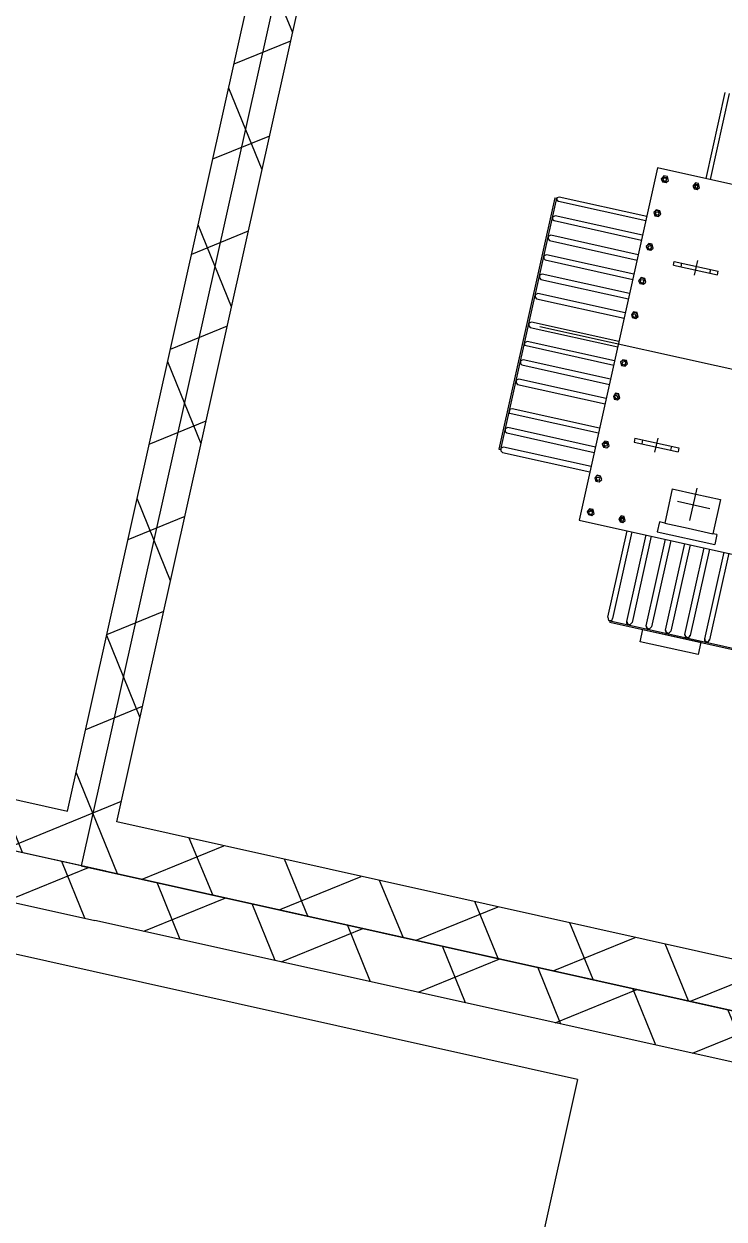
# Model space of a CAD drawing. Extents: x 5370511 to 5386565, y 1010429 to 1053793.
# Drawn here: x 5379780.845 to 5379782.232, y 1039449.932 to 1039452.303 of the extents above; entities that cross this region are included whole.
import ezdxf

# ---------------------------------------------------------------- set-up
doc = ezdxf.new("R2010")
doc.units = 0
doc.layers.get('0').update_dxf_attribs({"linetype": 'CONTINUOUS'})
doc.layers.add('ГП_сооружения', color=7, linetype='CONTINUOUS')
doc.layers.add('ЭС (тонкий)', color=7, linetype='CONTINUOUS', lineweight=25)

# ---------------------------------------------------------------- blocks, each defined once
blk = doc.blocks.new('A$C277B5DBA')
blk.add_line((0, 33.865495398235), (0, -1.151374571691122))
for points in [[(-5.177290551621553, 34.23322146422118), (-5.129478839745644, 34.32855963815383)], [(-5.177290551621553, 30.68098132412837), (-5.177290551621553, 34.23322146422118)], [(-5.129478839745644, 34.32855963815383), (-5.033855415994111, 34.30472509467058)], [(-5.105572983807832, 34.40006326860317), (5.105572983808401, 34.40006326860317)], [(-5.105572983807832, 34.40006326860317), (-5.105572983807832, 34.32855963815383)], [(-5.105572983807832, 34.32855963815383), (5.105572983808401, 34.32855963815383)], [(-5.033855415994111, 34.30472509467058), (-5.009949560055901, 34.23322146422118)], [(-5.009949560055901, 34.23322146422118), (-5.009949560055901, 30.68098132412837)], [(-4.412303161607753, 34.23322146422118), (-4.340585593793804, 34.32855963815383)], [(-4.412303161607753, 30.68098132412837), (-4.412303161607753, 34.23322146422118)], [(-4.340585593793804, 34.32855963815383), (-4.244962170042044, 34.30472509467058)], [(-4.244962170042044, 34.30472509467058), (-4.221056314104061, 34.23322146422118)], [(-4.221056314104061, 34.23322146422118), (-4.221056314104061, 30.68098132412837)], [(-3.623409915655571, 34.23322146422118), (-3.551692347841794, 34.32855963815383)], [(-3.623409915655571, 30.68098132412837), (-3.623409915655571, 34.23322146422118)], [(-3.551692347841794, 34.32855963815383), (-3.456068924089919, 34.30472509467058)], [(-3.456068924089919, 34.30472509467058), (-3.408257212214096, 34.23322146422118)], [(-3.408257212214096, 34.23322146422118), (-3.408257212214096, 30.68098132412837)], [(-2.834516669703476, 34.23322146422118), (-2.762799101889755, 34.32855963815383)], [(-2.834516669703476, 30.68098132412837), (-2.834516669703476, 34.23322146422118)], [(-2.762799101889755, 34.32855963815383), (-2.667175678137994, 34.30472509467058)], [(-2.667175678137994, 34.30472509467058), (-2.619363966262085, 34.23322146422118)], [(-2.619363966262085, 34.23322146422118), (-2.619363966262085, 30.68098132412837)], [(-2.045623423751437, 34.23322146422118), (-1.973905855937716, 34.32855963815383)], [(-2.045623423751437, 30.68098132412837), (-2.045623423751437, 34.23322146422118)], [(-1.973905855937716, 34.32855963815383), (-1.878282432185955, 34.30472509467058)], [(-1.878282432185955, 34.30472509467058), (-1.830470720310046, 34.23322146422118)], [(-1.830470720310046, 34.23322146422118), (-1.830470720310046, 30.68098132412837)], [(-1.256730177799426, 34.23322146422118), (-1.185012609985705, 34.32855963815383)], [(-1.256730177799426, 30.68098132412837), (-1.256730177799426, 34.23322146422118)], [(-1.185012609985705, 34.32855963815383), (-1.089389186233944, 34.30472509467058)], [(-1.089389186233944, 34.30472509467058), (-1.041577474358036, 34.23322146422118)], [(-1.041577474358036, 34.23322146422118), (-1.041577474358036, 30.68098132412837)], [(-0.09562342375150479, 34.23322146422118), (-0.0239058559376133, 34.32855963815383)], [(-0.09562342375150479, 30.68098132412837), (-0.09562342375150479, 34.23322146422118)], [(-0.0239058559376133, 34.32855963815383), (0.0717175678140336, 34.30472509467058)], [(0.0717175678140336, 34.30472509467058), (0.1195292796898855, 34.23322146422118)], [(0.1195292796898855, 34.23322146422118), (0.1195292796898855, 30.68098132412837)], [(0.6932698222005058, 34.23322146422118), (0.7649873900141984, 34.32855963815383)], [(0.6932698222005058, 30.68098132412837), (0.6932698222005058, 34.23322146422118)], [(0.7649873900141984, 34.32855963815383), (0.8606108137661295, 34.30472509467058)], [(0.8606108137661295, 34.30472509467058), (0.8606108137661295, 34.23322146422118)], [(0.8606108137661295, 34.23322146422118), (0.8606108137661295, 30.68098132412837)], [(1.434351356276721, 34.23322146422118), (1.506068924090442, 34.32855963815383)], [(1.434351356276721, 30.68098132412837), (1.434351356276721, 34.23322146422118)], [(1.506068924090442, 34.32855963815383), (1.601692347842203, 34.30472509467058)], [(1.601692347842203, 34.30472509467058), (1.649504059718112, 34.23322146422118)], [(1.649504059718112, 34.23322146422118), (1.649504059718112, 30.68098132412837)], [(2.223244602228732, 34.23322146422118), (2.294962170042453, 34.32855963815383)], [(2.223244602228732, 30.68098132412837), (2.223244602228732, 34.23322146422118)], [(2.294962170042453, 34.32855963815383), (2.390585593794214, 34.30472509467058)], [(2.390585593794214, 34.30472509467058), (2.438397305670122, 34.23322146422118)], [(2.438397305670122, 34.23322146422118), (2.438397305670122, 30.68098132412837)], [(3.432163068152619, 34.23322146422118), (3.479974780028357, 34.32855963815383)], [(3.432163068152619, 30.68098132412837), (3.432163068152619, 34.23322146422118)], [(3.479974780028357, 34.32855963815383), (3.62340991565614, 34.30472509467058)], [(3.62340991565614, 34.30472509467058), (3.62340991565614, 34.23322146422118)], [(3.62340991565614, 34.23322146422118), (3.62340991565614, 30.68098132412837)], [(4.19715045816659, 34.23322146422118), (4.268868025980368, 34.32855963815383)], [(4.19715045816659, 30.68098132412837), (4.19715045816659, 34.23322146422118)], [(4.268868025980368, 34.32855963815383), (4.364491449732299, 34.30472509467058)], [(4.364491449732299, 34.30472509467058), (4.41230316160798, 34.23322146422118)], [(4.41230316160798, 34.23322146422118), (4.41230316160798, 30.68098132412837)], [(4.9860437041186, 34.23322146422118), (5.057761271932435, 34.32855963815383)], [(4.9860437041186, 30.68098132412837), (4.9860437041186, 34.23322146422118)], [(5.057761271932435, 34.32855963815383), (5.153384695684252, 34.30472509467058)], [(5.105572983808401, 34.40006326860317), (5.105572983808401, 34.32855963815383)], [(5.153384695684252, 34.30472509467058), (5.201196407560047, 34.23322146422118)], [(5.201196407560047, 34.23322146422118), (5.201196407560047, 30.68098132412837)], [(-7.161476594470756, 3.716365231989563), (-7.161476594470727, 30.68098132412837)], [(-7.161476594470727, 30.68098132412837), (7.161476594471281, 30.68098132412837)], [(-6.898512179153201, 30.37113225884742), (-6.755077043525802, 30.44263588929687)], [(-6.898512179153201, 30.22812499794851), (-6.898512179153201, 30.37113225884742)], [(-6.850700467277477, 30.37113225884742), (-6.755077043525802, 30.44263588929687)], [(-6.850700467277477, 30.22812499794851), (-6.850700467277477, 30.37113225884742)], [(-6.826794611339565, 30.2519595414317), (-6.802888755401611, 30.37113225884742)], [(-6.826794611339565, 30.2519595414317), (-6.802888755401611, 30.37113225884742)], [(-6.802888755401611, 30.37113225884742), (-6.731171187587719, 30.37113225884742)], [(-6.802888755401611, 30.37113225884742), (-6.683359475711896, 30.37113225884742)], [(-6.755077043525802, 30.44263588929687), (-6.659453619773998, 30.37113225884742)], [(-6.755077043525802, 30.44263588929687), (-6.659453619773998, 30.37113225884742)], [(-6.731171187587719, 30.37113225884742), (-6.683359475711896, 30.2519595414317)], [(-6.683359475711896, 30.37113225884742), (-6.683359475711896, 30.29962862839808)], [(-6.659453619773998, 30.37113225884742), (-6.659453619773998, 30.22812499794851)], [(-6.659453619773998, 30.37113225884742), (-6.659453619773998, 30.22812499794851)], [(-5.511972534752786, 30.37113225884742), (-5.392443255063171, 30.44263588929687)], [(-5.511972534752786, 30.22812499794851), (-5.511972534752786, 30.37113225884742)], [(-5.488066678814903, 30.37113225884742), (-5.392443255063171, 30.44263588929687)], [(-5.488066678814903, 30.22812499794851), (-5.488066678814903, 30.37113225884742)], [(-5.440254966939008, 30.2519595414317), (-5.416349111001097, 30.37113225884742)], [(-5.440254966939008, 30.2519595414317), (-5.416349111001097, 30.37113225884742)], [(-5.416349111001097, 30.37113225884742), (-5.34463154318729, 30.37113225884742)], [(-5.416349111001097, 30.37113225884742), (-5.32072568724945, 30.37113225884742)], [(-5.392443255063171, 30.44263588929687), (-5.272913975373541, 30.37113225884742)], [(-5.392443255063171, 30.44263588929687), (-5.272913975373541, 30.37113225884742)], [(-5.34463154318729, 30.37113225884742), (-5.32072568724945, 30.2519595414317)], [(-5.32072568724945, 30.37113225884742), (-5.32072568724945, 30.29962862839808)], [(-5.272913975373541, 30.37113225884742), (-5.272913975373541, 30.22812499794851)], [(-5.272913975373541, 30.37113225884742), (-5.272913975373541, 30.22812499794851)], [(-4.149338746290198, 30.37113225884742), (-4.005903610662614, 30.44263588929687)], [(-4.149338746290198, 30.22812499794851), (-4.149338746290198, 30.37113225884742)], [(-4.101527034414374, 30.37113225884742), (-4.005903610662614, 30.44263588929687)], [(-4.101527034414374, 30.22812499794851), (-4.101527034414374, 30.37113225884742)], [(-4.077621178476505, 30.2519595414317), (-4.029809466600597, 30.37113225884742)], [(-4.077621178476505, 30.2519595414317), (-4.029809466600597, 30.37113225884742)], [(-4.029809466600597, 30.37113225884742), (-3.958091898786762, 30.37113225884742)], [(-4.029809466600597, 30.37113225884742), (-3.934186042848722, 30.37113225884742)], [(-4.005903610662614, 30.44263588929687), (-3.910280186910882, 30.37113225884742)], [(-4.005903610662614, 30.44263588929687), (-3.910280186910882, 30.37113225884742)], [(-3.958091898786762, 30.37113225884742), (-3.934186042848722, 30.2519595414317)], [(-3.934186042848722, 30.37113225884742), (-3.934186042848722, 30.29962862839808)], [(-3.910280186910882, 30.37113225884742), (-3.910280186910882, 30.22812499794851)], [(-3.910280186910882, 30.37113225884742), (-3.910280186910882, 30.22812499794851)], [(-2.762799101889755, 30.37113225884742), (-2.619363966262085, 30.44263588929687)], [(-2.762799101889755, 30.22812499794851), (-2.762799101889755, 30.37113225884742)], [(-2.7388932459518, 30.37113225884742), (-2.619363966262085, 30.44263588929687)], [(-2.7388932459518, 30.22812499794851), (-2.7388932459518, 30.37113225884742)], [(-2.691081534075835, 30.2519595414317), (-2.667175678137994, 30.37113225884742)], [(-2.691081534075835, 30.2519595414317), (-2.667175678137994, 30.37113225884742)], [(-2.667175678137994, 30.37113225884742), (-2.595458110324159, 30.37113225884742)], [(-2.667175678137994, 30.37113225884742), (-2.595458110324159, 30.37113225884742)], [(-2.619363966262085, 30.44263588929687), (-2.523740542510325, 30.37113225884742)], [(-2.619363966262085, 30.44263588929687), (-2.523740542510325, 30.37113225884742)], [(-2.595458110324159, 30.37113225884742), (-2.547646398448165, 30.2519595414317)], [(-2.595458110324159, 30.37113225884742), (-2.547646398448165, 30.29962862839808)], [(-2.523740542510325, 30.37113225884742), (-2.523740542510325, 30.22812499794851)], [(-2.523740542510325, 30.37113225884742), (-2.523740542510325, 30.22812499794851)], [(-1.376259457489226, 30.37113225884742), (-1.232824321861528, 30.4188013458138)], [(-1.376259457489226, 30.22812499794856), (-1.376259457489226, 30.37113225884742)], [(-1.352353601551243, 30.37113225884742), (-1.232824321861528, 30.4188013458138)], [(-1.352353601551243, 30.22812499794856), (-1.352353601551243, 30.37113225884742)], [(-1.304541889675278, 30.29962862839813), (-1.280636033737466, 30.37113225884742)], [(-1.304541889675278, 30.29962862839813), (-1.280636033737466, 30.37113225884742)], [(-1.280636033737466, 30.37113225884742), (-1.208918465923631, 30.37113225884742)], [(-1.280636033737466, 30.37113225884742), (-1.208918465923631, 30.37113225884742)], [(-1.232824321861528, 30.4188013458138), (-1.137200898109796, 30.37113225884742)], [(-1.232824321861528, 30.4188013458138), (-1.137200898109796, 30.37113225884742)], [(-1.208918465923631, 30.37113225884742), (-1.161106754047609, 30.29962862839813)], [(-1.208918465923631, 30.37113225884742), (-1.161106754047609, 30.29962862839813)], [(-1.137200898109796, 30.37113225884742), (-1.137200898109796, 30.22812499794856)], [(-1.137200898109796, 30.37113225884742), (-1.137200898109796, 30.22812499794856)], [(0.5737405425108761, 30.37113225884742), (0.6932698222005058, 30.44263588929687)], [(0.5737405425108761, 30.22812499794851), (0.5737405425108761, 30.37113225884742)], [(0.5976463984488589, 30.37113225884742), (0.6932698222005058, 30.44263588929687)], [(0.5976463984488589, 30.22812499794851), (0.5976463984488589, 30.37113225884742)], [(0.6215522543865575, 30.2519595414317), (0.6693639662624946, 30.37113225884742)], [(0.6215522543865575, 30.2519595414317), (0.6693639662624946, 30.37113225884742)], [(0.6693639662624946, 30.37113225884742), (0.7410815340764714, 30.37113225884742)], [(0.6693639662624946, 30.37113225884742), (0.7410815340764714, 30.37113225884742)], [(0.6932698222005058, 30.44263588929687), (0.8127991018902208, 30.37113225884742)], [(0.6932698222005058, 30.44263588929687), (0.8127991018902208, 30.37113225884742)], [(0.7410815340764714, 30.37113225884742), (0.7649873900141984, 30.2519595414317)], [(0.7410815340764714, 30.37113225884742), (0.7649873900141984, 30.29962862839808)], [(0.8127991018902208, 30.37113225884742), (0.8127991018902208, 30.22812499794851)], [(0.8127991018902208, 30.37113225884742), (0.8127991018902208, 30.22812499794851)], [(1.936374330973393, 30.37113225884742), (2.079809466601063, 30.4188013458138)], [(1.936374330973393, 30.22812499794856), (1.936374330973393, 30.37113225884742)], [(1.960280186911319, 30.37113225884742), (2.079809466601063, 30.4188013458138)], [(1.960280186911319, 30.22812499794856), (1.960280186911319, 30.37113225884742)], [(2.008091898787285, 30.29962862839813), (2.031997754725154, 30.37113225884742)], [(2.008091898787285, 30.29962862839813), (2.031997754725154, 30.37113225884742)], [(2.031997754725154, 30.37113225884742), (2.103715322538989, 30.37113225884742)], [(2.031997754725154, 30.37113225884742), (2.103715322538989, 30.37113225884742)], [(2.079809466601063, 30.4188013458138), (2.175432890352823, 30.37113225884742)], [(2.079809466601063, 30.4188013458138), (2.175432890352823, 30.37113225884742)], [(2.103715322538989, 30.37113225884742), (2.151527034414983, 30.29962862839813)], [(2.103715322538989, 30.37113225884742), (2.151527034414983, 30.29962862839813)], [(2.175432890352823, 30.37113225884742), (2.175432890352823, 30.22812499794856)], [(2.175432890352823, 30.37113225884742), (2.175432890352823, 30.22812499794856)], [(3.886374330973354, 30.37113225884742), (4.029809466601137, 30.44263588929687)], [(3.886374330973354, 30.22812499794851), (3.886374330973354, 30.37113225884742)], [(3.934186042849291, 30.37113225884742), (4.029809466601137, 30.44263588929687)], [(3.934186042849291, 30.22812499794851), (3.934186042849291, 30.37113225884742)], [(3.958091898786989, 30.2519595414317), (3.981997754725143, 30.37113225884742)], [(3.958091898786989, 30.2519595414317), (3.981997754725143, 30.37113225884742)], [(3.981997754725143, 30.37113225884742), (4.053715322539034, 30.37113225884742)], [(3.981997754725143, 30.37113225884742), (4.053715322539034, 30.37113225884742)], [(4.029809466601137, 30.44263588929687), (4.125432890352698, 30.37113225884742)], [(4.029809466601137, 30.44263588929687), (4.125432890352698, 30.37113225884742)], [(4.053715322539034, 30.37113225884742), (4.053715322539034, 30.2519595414317)], [(4.053715322539034, 30.37113225884742), (4.101527034414943, 30.29962862839808)], [(4.125432890352698, 30.37113225884742), (4.125432890352698, 30.22812499794851)], [(4.125432890352698, 30.37113225884742), (4.125432890352698, 30.22812499794851)], [(5.272913975373882, 30.37113225884742), (5.392443255063796, 30.44263588929687)], [(5.272913975373882, 30.22812499794851), (5.272913975373882, 30.37113225884742)], [(5.296819831311808, 30.37113225884742), (5.392443255063796, 30.44263588929687)], [(5.296819831311808, 30.22812499794851), (5.296819831311808, 30.37113225884742)], [(5.344631543187802, 30.2519595414317), (5.368537399125643, 30.37113225884742)], [(5.344631543187802, 30.2519595414317), (5.368537399125643, 30.37113225884742)], [(5.368537399125643, 30.37113225884742), (5.440254966939648, 30.37113225884742)], [(5.368537399125643, 30.37113225884742), (5.440254966939648, 30.37113225884742)], [(5.392443255063796, 30.44263588929687), (5.511972534753255, 30.37113225884742)], [(5.392443255063796, 30.44263588929687), (5.511972534753255, 30.37113225884742)], [(5.440254966939648, 30.37113225884742), (5.440254966939648, 30.2519595414317)], [(5.440254966939648, 30.37113225884742), (5.464160822877403, 30.29962862839808)], [(5.511972534753255, 30.37113225884742), (5.511972534753255, 30.22812499794851)], [(5.511972534753255, 30.37113225884742), (5.511972534753255, 30.22812499794851)], [(6.635547763836513, 30.37113225884742), (6.778982899464182, 30.44263588929687)], [(6.635547763836513, 30.22812499794851), (6.635547763836513, 30.37113225884742)], [(6.683359475712535, 30.37113225884742), (6.778982899464182, 30.44263588929687)], [(6.683359475712535, 30.22812499794851), (6.683359475712535, 30.37113225884742)], [(6.683359475712535, 30.2519595414317), (6.755077043526256, 30.37113225884742)], [(6.707265331650291, 30.2519595414317), (6.755077043526256, 30.37113225884742)], [(6.755077043526256, 30.37113225884742), (6.826794611340034, 30.37113225884742)], [(6.755077043526256, 30.37113225884742), (6.826794611340034, 30.37113225884742)], [(6.778982899464182, 30.44263588929687), (6.874606323215886, 30.37113225884742)], [(6.778982899464182, 30.44263588929687), (6.874606323215886, 30.37113225884742)], [(6.826794611340034, 30.37113225884742), (6.826794611340034, 30.2519595414317)], [(6.826794611340034, 30.37113225884742), (6.850700467278074, 30.29962862839808)], [(6.874606323215886, 30.37113225884742), (6.874606323215886, 30.22812499794851)], [(6.874606323215886, 30.37113225884742), (6.874606323215886, 30.22812499794851)], [(7.161476594471281, 30.68098132412837), (7.161476594471281, 3.716365231989563)], [(-6.755077043525802, 30.15662136749911), (-6.898512179153201, 30.22812499794851)], [(-6.755077043525802, 30.15662136749911), (-6.850700467277477, 30.22812499794851)], [(-6.755077043525802, 30.22812499794851), (-6.826794611339565, 30.2519595414317)], [(-6.755077043525802, 30.22812499794851), (-6.826794611339565, 30.2519595414317)], [(-6.683359475711896, 30.2519595414317), (-6.755077043525802, 30.22812499794851)], [(-6.659453619773998, 30.22812499794851), (-6.755077043525802, 30.15662136749911)], [(-6.659453619773998, 30.22812499794851), (-6.755077043525802, 30.15662136749911)], [(-5.392443255063171, 30.15662136749911), (-5.511972534752786, 30.22812499794851)], [(-5.392443255063171, 30.15662136749911), (-5.488066678814903, 30.22812499794851)], [(-5.392443255063171, 30.22812499794851), (-5.440254966939008, 30.2519595414317)], [(-5.392443255063171, 30.22812499794851), (-5.440254966939008, 30.2519595414317)], [(-5.32072568724945, 30.2519595414317), (-5.392443255063171, 30.22812499794851)], [(-5.272913975373541, 30.22812499794851), (-5.392443255063171, 30.15662136749911)], [(-5.272913975373541, 30.22812499794851), (-5.392443255063171, 30.15662136749911)], [(-4.005903610662614, 30.15662136749911), (-4.149338746290198, 30.22812499794851)], [(-4.005903610662614, 30.15662136749911), (-4.101527034414374, 30.22812499794851)], [(-4.005903610662614, 30.22812499794851), (-4.077621178476505, 30.2519595414317)], [(-4.005903610662614, 30.22812499794851), (-4.077621178476505, 30.2519595414317)], [(-3.934186042848722, 30.2519595414317), (-4.005903610662614, 30.22812499794851)], [(-3.910280186910882, 30.22812499794851), (-4.005903610662614, 30.15662136749911)], [(-3.910280186910882, 30.22812499794851), (-4.005903610662614, 30.15662136749911)], [(-2.619363966262085, 30.15662136749911), (-2.762799101889755, 30.22812499794851)], [(-2.619363966262085, 30.15662136749911), (-2.7388932459518, 30.22812499794851)], [(-2.619363966262085, 30.22812499794851), (-2.691081534075835, 30.2519595414317)], [(-2.619363966262085, 30.22812499794851), (-2.691081534075835, 30.2519595414317)], [(-2.547646398448165, 30.2519595414317), (-2.619363966262085, 30.22812499794851)], [(-2.523740542510325, 30.22812499794851), (-2.619363966262085, 30.15662136749911)], [(-2.523740542510325, 30.22812499794851), (-2.619363966262085, 30.15662136749911)], [(-1.232824321861528, 30.15662136749911), (-1.376259457489226, 30.22812499794856)], [(-1.232824321861528, 30.18045591098235), (-1.352353601551243, 30.22812499794856)], [(-1.232824321861528, 30.22812499794856), (-1.304541889675278, 30.29962862839813)], [(-1.232824321861528, 30.22812499794856), (-1.304541889675278, 30.29962862839813)], [(-1.161106754047609, 30.29962862839813), (-1.232824321861528, 30.22812499794856)], [(-1.137200898109796, 30.22812499794856), (-1.232824321861528, 30.18045591098235)], [(-1.137200898109796, 30.22812499794856), (-1.232824321861528, 30.15662136749911)], [(0.6932698222005058, 30.15662136749911), (0.5737405425108761, 30.22812499794851)], [(0.6932698222005058, 30.15662136749911), (0.5976463984488589, 30.22812499794851)], [(0.6932698222005058, 30.22812499794851), (0.6215522543865575, 30.2519595414317)], [(0.6932698222005058, 30.22812499794851), (0.6215522543865575, 30.2519595414317)], [(0.7649873900141984, 30.2519595414317), (0.6932698222005058, 30.22812499794851)], [(0.8127991018902208, 30.22812499794851), (0.6932698222005058, 30.15662136749911)], [(0.8127991018902208, 30.22812499794851), (0.6932698222005058, 30.15662136749911)], [(2.079809466601063, 30.15662136749911), (1.936374330973393, 30.22812499794856)], [(2.079809466601063, 30.18045591098235), (1.960280186911319, 30.22812499794856)], [(2.079809466601063, 30.22812499794856), (2.008091898787285, 30.29962862839813)], [(2.079809466601063, 30.22812499794856), (2.008091898787285, 30.29962862839813)], [(2.151527034414983, 30.29962862839813), (2.079809466601063, 30.22812499794856)], [(2.175432890352823, 30.22812499794856), (2.079809466601063, 30.18045591098235)], [(2.175432890352823, 30.22812499794856), (2.079809466601063, 30.15662136749911)], [(4.029809466601137, 30.15662136749911), (3.886374330973354, 30.22812499794851)], [(4.029809466601137, 30.15662136749911), (3.934186042849291, 30.22812499794851)], [(4.029809466601137, 30.22812499794851), (3.958091898786989, 30.2519595414317)], [(4.029809466601137, 30.22812499794851), (3.958091898786989, 30.2519595414317)], [(4.053715322539034, 30.2519595414317), (4.029809466601137, 30.22812499794851)], [(4.125432890352698, 30.22812499794851), (4.029809466601137, 30.15662136749911)], [(4.125432890352698, 30.22812499794851), (4.029809466601137, 30.15662136749911)], [(5.392443255063796, 30.15662136749911), (5.272913975373882, 30.22812499794851)], [(5.392443255063796, 30.15662136749911), (5.296819831311808, 30.22812499794851)], [(5.392443255063796, 30.22812499794851), (5.344631543187802, 30.2519595414317)], [(5.392443255063796, 30.22812499794851), (5.344631543187802, 30.2519595414317)], [(5.440254966939648, 30.2519595414317), (5.392443255063796, 30.22812499794851)], [(5.511972534753255, 30.22812499794851), (5.392443255063796, 30.15662136749911)], [(5.511972534753255, 30.22812499794851), (5.392443255063796, 30.15662136749911)], [(6.778982899464182, 30.15662136749911), (6.635547763836513, 30.22812499794851)], [(6.778982899464182, 30.22812499794851), (6.683359475712535, 30.2519595414317)], [(6.778982899464182, 30.15662136749911), (6.683359475712535, 30.22812499794851)], [(6.778982899464182, 30.22812499794851), (6.707265331650291, 30.2519595414317)], [(6.826794611340034, 30.2519595414317), (6.778982899464182, 30.22812499794851)], [(6.874606323215886, 30.22812499794851), (6.778982899464182, 30.15662136749911)], [(6.874606323215886, 30.22812499794851), (6.778982899464182, 30.15662136749911)], [(-6.898512179153201, 29.08406691075732), (-6.755077043525802, 29.15557054120672)], [(-6.898512179153201, 28.9648941933416), (-6.898512179153201, 29.08406691075732)], [(-6.755077043525802, 28.8933905628922), (-6.898512179153201, 28.9648941933416)], [(-6.850700467277477, 29.08406691075732), (-6.755077043525802, 29.13173599772359)], [(-6.850700467277477, 28.9648941933416), (-6.850700467277477, 29.08406691075732)], [(-6.755077043525802, 28.8933905628922), (-6.850700467277477, 28.9648941933416)], [(-6.826794611339565, 28.98872873682468), (-6.802888755401611, 29.08406691075732)], [(-6.826794611339565, 28.98872873682468), (-6.802888755401611, 29.06023236727425)], [(-6.755077043525802, 28.9648941933416), (-6.826794611339565, 28.98872873682468)], [(-6.755077043525802, 28.9648941933416), (-6.826794611339565, 28.98872873682468)], [(-6.802888755401611, 29.08406691075732), (-6.683359475711896, 29.06023236727425)], [(-6.802888755401611, 29.06023236727425), (-6.731171187587719, 29.06023236727425)], [(-6.755077043525802, 29.15557054120672), (-6.659453619773998, 29.08406691075732)], [(-6.755077043525802, 29.13173599772359), (-6.659453619773998, 29.08406691075732)], [(-6.683359475711896, 28.98872873682468), (-6.755077043525802, 28.9648941933416)], [(-6.659453619773998, 28.9648941933416), (-6.755077043525802, 28.8933905628922)], [(-6.659453619773998, 28.9648941933416), (-6.755077043525802, 28.8933905628922)], [(-6.731171187587719, 29.06023236727425), (-6.683359475711896, 28.98872873682468)], [(-6.683359475711896, 29.06023236727425), (-6.683359475711896, 29.03639782379106)], [(-6.659453619773998, 29.08406691075732), (-6.659453619773998, 28.9648941933416)], [(-6.659453619773998, 29.08406691075732), (-6.659453619773998, 28.9648941933416)], [(-3.671221627531366, 29.22707417165635), (-3.671221627531366, 27.43948341042)], [(-3.527786491903925, 29.22707417165635), (-3.671221627531366, 29.22707417165635)], [(-3.527786491903925, 29.22707417165635), (-3.527786491903925, 27.43948341042)], [(3.50388063596634, 29.22707417165635), (3.50388063596634, 27.43948341042)], [(3.50388063596634, 29.22707417165635), (3.671221627531992, 29.22707417165635)], [(3.671221627531992, 29.22707417165635), (3.671221627531992, 27.43948341042)], [(6.635547763836513, 29.08406691075732), (6.778982899464182, 29.15557054120672)], [(6.635547763836513, 28.9648941933416), (6.635547763836513, 29.08406691075732)], [(6.778982899464182, 28.8933905628922), (6.635547763836513, 28.9648941933416)], [(6.683359475712535, 29.08406691075732), (6.778982899464182, 29.13173599772359)], [(6.683359475712535, 28.9648941933416), (6.683359475712535, 29.08406691075732)], [(6.683359475712535, 28.98872873682468), (6.755077043526256, 29.08406691075732)], [(6.778982899464182, 28.9648941933416), (6.683359475712535, 28.98872873682468)], [(6.778982899464182, 28.8933905628922), (6.683359475712535, 28.9648941933416)], [(6.707265331650291, 28.98872873682468), (6.755077043526256, 29.06023236727425)], [(6.778982899464182, 28.9648941933416), (6.707265331650291, 28.98872873682468)], [(6.755077043526256, 29.08406691075732), (6.826794611340034, 29.06023236727425)], [(6.755077043526256, 29.06023236727425), (6.826794611340034, 29.06023236727425)], [(6.778982899464182, 29.15557054120672), (6.874606323215886, 29.08406691075732)], [(6.778982899464182, 29.13173599772359), (6.874606323215886, 29.08406691075732)], [(6.826794611340034, 28.98872873682468), (6.778982899464182, 28.9648941933416)], [(6.874606323215886, 28.9648941933416), (6.778982899464182, 28.8933905628922)], [(6.874606323215886, 28.9648941933416), (6.778982899464182, 28.8933905628922)], [(6.826794611340034, 29.06023236727425), (6.826794611340034, 28.98872873682468)], [(6.826794611340034, 29.06023236727425), (6.850700467278074, 29.03639782379106)], [(6.874606323215886, 29.08406691075732), (6.874606323215886, 28.9648941933416)], [(6.874606323215886, 29.08406691075732), (6.874606323215886, 28.9648941933416)], [(-10.6567374173479, 28.72654875851016), (-7.161476594470727, 28.72654875851016)], [(-7.161476594470727, 28.53587241064498), (-10.6567374173479, 28.53587241064498)], [(-3.527786491903925, 28.91722510637522), (-3.671221627531366, 28.91722510637522)], [(3.50388063596634, 28.91722510637522), (3.671221627531992, 28.91722510637522)], [(10.68064327328639, 28.72654875851016), (7.161476594471281, 28.72654875851016)], [(7.161476594471281, 28.53587241064498), (10.68064327328639, 28.53587241064498)], [(10.68064327328639, 28.72654875851016), (10.80017255297614, 28.67887967154383)], [(10.75236084110017, 28.53587241064498), (10.68064327328639, 28.53587241064498)], [(10.80017255297614, 28.67887967154383), (10.75236084110017, 28.53587241064498)], [(10.80017255297614, 28.60737604109432), (10.80017255297611, 5.766135971540372)], [(10.84798426485199, 28.60737604109432), (10.80017255297614, 28.60737604109432)], [(10.84798426485199, 28.60737604109432), (10.84798426485193, 5.766135971540372)], [(-3.910280186910882, 28.34519606277974), (-3.312633788462335, 28.34519606277974)], [(3.312633788462762, 28.34519606277974), (3.886374330973354, 28.34519606277974)], [(-3.527786491903925, 27.74933247570085), (-3.671221627531366, 27.74933247570085)], [(3.50388063596634, 27.74933247570085), (3.671221627531992, 27.74933247570085)], [(6.539924340084696, 27.34414523648747), (6.539924340084696, 27.5586561278359)], [(6.539924340084696, 27.5586561278359), (6.946323891029778, 27.5586561278359)], [(6.946323891029778, 27.5586561278359), (6.946323891029778, 25.22287086648704)], [(10.68064327328639, 27.96384336704933), (7.161476594471281, 27.96384336704933)], [(7.161476594471281, 27.74933247570085), (10.68064327328639, 27.74933247570085)], [(10.68064327328639, 27.96384336704933), (10.80017255297614, 27.89233973659987)], [(10.75236084110017, 27.94000882356614), (10.68064327328639, 27.96384336704933)], [(10.68064327328639, 27.74933247570085), (10.80017255297614, 27.82083610615053)], [(10.75236084110017, 27.79700156266723), (10.68064327328639, 27.74933247570085)], [(10.80017255297614, 27.82083610615053), (10.75236084110017, 27.94000882356614)], [(10.80017255297614, 27.89233973659987), (10.75236084110017, 27.79700156266723)], [(-3.527786491903925, 27.43948341042), (-3.671221627531366, 27.43948341042)], [(3.50388063596634, 27.43948341042), (3.671221627531992, 27.43948341042)], [(5.153384695684252, 27.34414523648747), (6.539924340084696, 27.34414523648747)], [(5.153384695684252, 27.34414523648747), (5.153384695684252, 26.39076349716141)], [(5.583690102567147, 27.03429617120651), (5.583690102567147, 25.72339627963323)], [(6.539924340084696, 27.34414523648747), (6.539924340084696, 26.39076349716141)], [(10.68064327328639, 27.17730343210531), (7.161476594471281, 27.17730343210531)], [(10.68064327328639, 27.17730343210531), (10.80017255297614, 27.10579980165597)], [(10.75236084110017, 27.12963434513916), (10.68064327328639, 27.17730343210531)], [(10.68064327328639, 26.96279254075706), (10.80017255297614, 27.03429617120651)], [(10.80017255297614, 27.03429617120651), (10.75236084110017, 27.12963434513916)], [(10.80017255297614, 27.10579980165597), (10.75236084110017, 27.01046162772327)], [(10.84798426485199, 27.27264160603784), (10.84798426485199, 24.91302180120613)], [(11.35000723954866, 27.27264160603784), (10.84798426485199, 27.27264160603784)], [(11.35000723954866, 24.91302180120613), (11.35000723954866, 27.27264160603784)], [(7.161476594471281, 26.96279254075706), (10.68064327328639, 26.96279254075706)], [(10.75236084110017, 27.01046162772327), (10.68064327328639, 26.96279254075706)], [(6.229148212891545, 26.39076349716141), (4.914326136304993, 26.39076349716141)], [(5.153384695684252, 26.39076349716141), (5.153384695684252, 25.38971267086908)], [(6.539924340084696, 26.39076349716141), (6.539924340084696, 25.38971267086908)], [(10.68064327328639, 26.39076349716141), (7.161476594471281, 26.39076349716141)], [(7.161476594471281, 26.17625260581315), (10.68064327328639, 26.17625260581315)], [(10.68064327328639, 26.39076349716141), (10.80017255297614, 26.31925986671195)], [(10.75236084110017, 26.34309441019503), (10.68064327328639, 26.39076349716141)], [(10.68064327328639, 26.17625260581315), (10.80017255297614, 26.2477562362625)], [(10.75236084110017, 26.22392169277948), (10.68064327328639, 26.17625260581315)], [(10.80017255297614, 26.2477562362625), (10.75236084110017, 26.34309441019503)], [(10.80017255297614, 26.31925986671195), (10.75236084110017, 26.22392169277948)], [(5.153384695684252, 25.38971267086908), (6.539924340084696, 25.38971267086908)], [(6.539924340084696, 25.22287086648704), (6.539924340084696, 25.38971267086908)], [(6.539924340084696, 25.22287086648704), (6.946323891029778, 25.22287086648704)], [(10.68064327328639, 25.60422356221739), (7.161476594471281, 25.60422356221739)], [(7.161476594471281, 25.38971267086908), (10.68064327328639, 25.38971267086908)], [(10.68064327328639, 25.60422356221739), (10.80017255297614, 25.53271993176805)], [(10.75236084110017, 25.55655447525118), (10.68064327328639, 25.60422356221739)], [(10.68064327328639, 25.38971267086908), (10.80017255297614, 25.46121630131859)], [(10.75236084110017, 25.41354721435233), (10.68064327328639, 25.38971267086908)], [(10.80017255297614, 25.46121630131859), (10.75236084110017, 25.55655447525118)], [(10.80017255297614, 25.53271993176805), (10.75236084110017, 25.41354721435233)], [(10.68064327328639, 24.79384908379041), (7.161476594471281, 24.79384908379041)], [(10.68064327328639, 24.79384908379041), (10.80017255297614, 24.74617999682403)], [(10.75236084110017, 24.77001454030739), (10.68064327328639, 24.79384908379041)], [(10.68064327328639, 24.60317273592518), (10.80017255297614, 24.6746763663748)], [(10.80017255297614, 24.6746763663748), (10.75236084110017, 24.77001454030739)], [(10.80017255297614, 24.74617999682403), (10.75236084110017, 24.62700727940831)], [(10.84798426485199, 24.91302180120613), (11.35000723954866, 24.91302180120613)], [(7.161476594471281, 24.60317273592518), (10.68064327328639, 24.60317273592518)], [(10.75236084110017, 24.62700727940831), (10.68064327328639, 24.60317273592518)]]:
    blk.add_lwpolyline(points)
blk = doc.blocks.new('*U522')
blk.add_blockref('A$C277B5DBA', (0, 0))
blk = doc.blocks.new('*U326')
at = {"layer": 'ЭС (тонкий)', "transparency": 33554687}
h = blk.add_hatch(dxfattribs=at)
h.set_pattern_fill('ANSI37', color=253, angle=79.77202800376043)
h.set_pattern_definition([(124.7720280037604, (389.8221076882319, -736.7669303502602), (-2.608033060492139, -1.810742542544358), []), (214.7720280037603, (389.8221076882319, -736.7669303502602), (1.810742542544358, -2.608033060492139), [])])
h.paths.add_polyline_path([(222.3977735015176, -46.04235934410394), (262.3977735015212, -46.04235934396388), (262.3977735015285, -48.0423593439657), (222.3977735015285, -48.04235934410394)])
h.paths.add_polyline_path([(271.397773499664, -48.04235934393296), (273.3977734996622, -48.04235934392568), (273.3977734998332, -97.04235934392568), (271.397773499835, -97.04235934393296)], flags=17)
h.paths.add_polyline_path([(211.3977735035658, -99.04235934414396), (351.3977734914586, -99.04235934365465), (411.3977734877333, -99.04235934345274), (411.3977734877242, -96.12499739853706), (409.3977734877242, -96.12499739854252), (409.397773487726, -97.0423593434582), (351.3977734914513, -97.04235934365647), (351.3977734912803, -48.04235934365647), (409.397773487555, -48.04235934252506), (409.3977734877242, -96.58367837006813), (411.3977734877242, -96.12499739853706), (411.3977734875514, -46.0423593425196), (298.164321817512, -46.04235934383837), (298.1643218175211, -48.04235934384201), (349.3977734912785, -48.04235934366193), (349.3977734914531, -97.0423593427306), (213.3977735035567, -97.04235934413668), (213.3977735033893, -48.04235934320536), (280.1643218193838, -48.04235934297617), (280.1643218193783, -46.04235934390385), (211.397773503382, -46.042359343209)])
h.paths.add_polyline_path([(401.1258575833069, -46.04235934348367), (360.3977734894104, -46.04235934362737), (360.3977734894213, -48.04235934362373), (401.1258575833087, -48.04235934348549)])
h = blk.add_hatch(dxfattribs=at)
h.set_pattern_fill('ANSI37', color=253, angle=79.77202800376043)
h.set_pattern_definition([(124.7720280037604, (-858.270248284183, 1107.706243992727), (-2.608033060492139, -1.810742542544358), []), (214.7720280037604, (-858.270248284183, 1107.706243992727), (1.810742542544358, -2.608033060492139), [])])
h.paths.add_polyline_path([(249.9257382694811, -152.0404310978874), (249.9455592679003, -150.0404310978863), (269.8373475850601, -150.0416634402352), (269.8373475850601, -150.0423593426069), (289.8373475850592, -150.0423593426078), (376.0178459597444, -150.048241387879), (376.0178459597498, -152.0482427959166)])
h.paths.add_polyline_path([(211.3977735042188, -152.0423593441421), (211.3977735035676, -99.04235934414578), (351.3977734914604, -99.04235934365647), (411.3977734877387, -99.04235934345274), (411.3977734879206, -152.0423593434527), (394.0178459602946, -152.0462621572126), (394.0376669563082, -150.0462623999492), (409.3977734879134, -150.0423593434582), (409.3977734877442, -101.04235934346), (351.3977734914713, -101.042359342727), (213.3977735035749, -101.0423593432054), (213.3977735037167, -142.042359343028), (213.2944953937429, -142.042359343028), (213.2944953937429, -150.042359343028), (231.925738271337, -150.042359343028), (231.9257382713424, -152.0423593450089)])
at = {"layer": 'ЭС (тонкий)', "color": 253, "transparency": 33554687}
for p, q in [((349.3977734914586, -97.04235934273242), (349.3977734912821, -48.04235934366375)), ((351.3977734914549, -97.04235934365829), (351.3977734912858, -48.04235934365647)), ((273.3977734998359, -97.04235934392727), (349.3977734914586, -97.04235934365875)), ((409.3977734877315, -97.0423593434582), (351.3977734914549, -97.04235934365829)), ((351.3977734914604, -99.04235934365647), (211.3977735035676, -99.04235934414578)), ((351.3977734914604, -99.04235934365647), (411.3977734877387, -99.04235934345274)), ((213.3977735035749, -101.0423593432054), (351.3977734914713, -101.042359342727)), ((409.3977734877442, -101.04235934346), (351.3977734914713, -101.042359342727)), ((371.4474537654276, -103.0423593443895), (251.3462960196155, -103.0423593425269)), ((371.4474537654276, -103.0423593443895), (371.4474537654276, -119.0423593434582))]:
    blk.add_line(p, q, dxfattribs=at)
for points in [[(300.1620631962385, -46.0459514741267), (350.4020631550763, -46.04798465012914), (350.3999182839132, -99.04798460672987), (272.3999183477961, -99.04482800385972), (272.4020632189593, -46.04482804725899), (280.1620632126239, -46.0451420887764), (296.4023667188255, -38.54579931582134)], [(376.6423666530998, -38.54904656985104), (360.4020631468982, -46.04838934280428), (350.4020631550763, -46.04798465012914), (350.3999182839132, -99.04798460672987), (411.399918233971, -99.0504532320499), (411.4020631051342, -46.05045327544917), (400.4020631141564, -46.05000811350669), (384.1623666469484, -38.54935089874175)], [(394.0177733770349, -152.0497498327802), (411.3977733627787, -152.0504531886488), (411.399918233971, -99.0504532320499), (211.3999183977382, -99.04235937853969), (211.397773526546, -152.0423593351386), (231.9177735097426, -152.0431897645083), (248.1574699769506, -159.5438469792714)]]:
    blk.add_lwpolyline(points, dxfattribs=at)
at = {"layer": 'ЭС (тонкий)', "color": 253, "transparency": 33554687, "xscale": -1, "rotation": 90}
blk.add_blockref('*U522', (397.3648776543957, -74.2003426558797), dxfattribs=at)

msp = doc.modelspace()

# ---------------------------------------------------------------- block references
at = {"layer": 'ГП_сооружения', "color": 1, "lineweight": 15, "xscale": 0.05000000000000001, "yscale": 0.05000000000000001, "zscale": 0.05000000000000001, "rotation": 347.4452412677718}
msp.add_blockref('*U326', (5379764.933649814, 1039459.274949813), dxfattribs=at)

doc.saveas('drawing.dxf')
